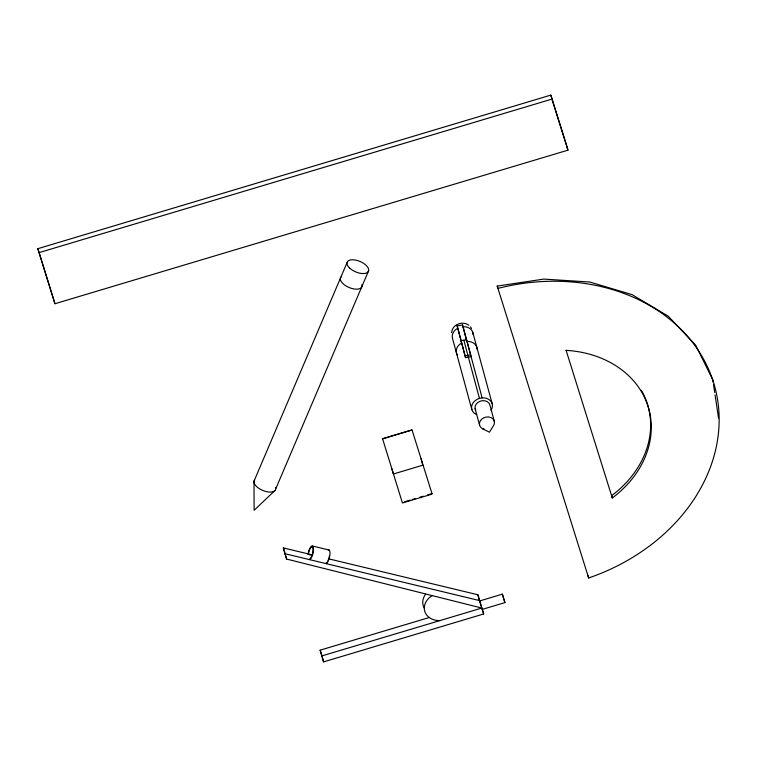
<?xml version="1.0" encoding="UTF-8"?>
<svg xmlns="http://www.w3.org/2000/svg" width="757" height="757" viewBox="0 0 757 757"><rect width="100%" height="100%" fill="white"/><g stroke="black" fill="none" stroke-linecap="round" stroke-linejoin="round"><path stroke-width="1.14" d="M431.982 493.564L431.906 494.17L402.44 502.989L382.55 438.7L412.016 429.872L431.982 493.564L427.62 494.87M451.598 332.597C452.194 324.507 462.65 320.353 468.895 325.321M347.018 262.707L253.992 481.234L254.134 510.284L274.99 490.479M275.633 489.145L368.659 270.618M37.85 248.675L550.841 95.108L566.851 146.167L567.939 150.17L54.949 303.737L37.85 248.675L54.949 303.737M38.938 252.677L551.929 99.101L550.841 95.108M382.351 438.918L411.817 430.099M404.702 501.73L410.152 500.093M412.338 499.44L415.612 498.456M419.984 497.15L423.258 496.176M479.739 600.926L502.364 594.15L504.91 602.6L482.285 609.376L477.875 594.765L329.229 558.959M482.341 609.148L483.657 613.974L323.58 661.892L320.145 650.168L429.437 617.457M321.725 655.969L481.793 608.051L286.6 559.054L283.345 547.907L312.537 554.938M457.171 325.936L462.536 324.942L470.674 354.872L470.93 356.661L465.564 357.654L457.171 325.936L465.564 357.654M465.3 355.866L470.674 354.872M476.655 414.59A10.579 8.62 -15.2 0 1 471.649 406.282A10.579 8.62 -15.2 0 1 479.427 398.4L482.133 397.898A10.579 8.62 -15.2 0 1 490.99 410.294M497.217 286.07L588.653 577.96A186.525 151.854 -15.2 0 0 713.463 382.238A186.525 151.854 -15.2 0 0 497.851 288.417L497.217 286.07L543.772 279.096L589.703 282.011L632.086 294.643L668.176 316.161L695.683 345.201L712.829 379.891L713.17 382.2M312.679 546.062L329.2 550.036M308.279 554.436A6.226 2.016 -76.5 0 1 311.468 547.141A6.226 2.016 -76.5 0 1 312.83 552.156A6.226 2.016 -76.5 0 1 309.556 559.12L309.698 559.669A7.135 2.318 -76.5 0 0 313.303 551.588A7.135 2.318 -76.5 0 0 311.78 545.977A7.135 2.318 -76.5 0 0 308.127 553.878L308.279 554.436L312.688 555.496M284.925 553.698L479.446 600.556L483.657 613.974M482.606 428.765L489.391 432.209L493.11 426.333A7.627 6.207 -15.2 0 0 490.744 417.486A7.627 6.207 -15.2 0 0 480.127 421.166A7.627 6.207 -15.2 0 0 484.348 429.37M504.91 602.6L502.364 594.15M470.476 326.948L471.554 328.415M551.929 99.101L567.939 150.17M566.085 350.264L612.309 497.992A104.106 84.756 -15.2 0 0 648.106 406.528A104.106 84.756 -15.2 0 0 566.018 350.349M320.145 650.168L322.009 656.101M283.345 547.907L286.6 559.054M612.309 497.992L611.675 495.646A104.106 84.756 -15.2 0 0 641.397 390.338M588.009 575.613L588.653 577.96M472.803 332.418L492.145 403.595M494.378 421.526L489.959 405.25A7.627 6.207 -15.2 0 0 480.288 401.163A7.627 6.207 -15.2 0 0 475.68 410.209M462.536 324.942L466.501 340.347M461.439 342.486L461.183 340.697L466.549 339.694L482.133 397.898M463.842 340.205L479.427 398.4M475.103 408.685L479.522 424.961M471.866 409.66L452.525 338.493A10.579 8.62 -15.2 0 1 457.55 328.301M477.875 594.765L479.446 600.556M421.1 458.846L422.822 465.195L393.356 474.014L391.918 468.725M322.264 657.067L323.58 661.892M713.51 384.509L714.722 392.599M715.062 394.908L718.516 418.006M329.352 556.13A6.226 2.016 -76.5 0 1 329.021 557.758M328.803 558.543A6.226 2.016 -76.5 0 1 327.98 560.729M327.024 562.328A6.226 2.016 -76.5 0 1 326.078 563.104L326.229 563.653A7.135 2.318 -76.5 0 0 329.825 555.572A7.135 2.318 -76.5 0 0 328.301 549.961M440.025 620.551A16.815 13.692 -15.2 0 1 424.8 611.467A16.815 13.692 -15.2 0 1 432.2 595.598M424.44 608.306A16.815 13.692 -15.2 0 1 425.585 594.264M457.55 355.27A10.579 8.62 -15.2 0 1 461.562 343.053M466.814 341.483A10.579 8.62 -15.2 0 1 477.137 349.412M462.801 326.731A10.579 8.62 -15.2 0 1 473.125 334.651M275.548 487.546A11.573 5.649 23.1 0 1 263.739 490.839A11.573 5.649 23.1 0 1 254.645 479.91M361.922 284.632A11.573 5.649 23.1 0 1 350.113 287.925A11.573 5.649 23.1 0 1 341.019 276.996M349.431 267.864A11.573 5.649 23.1 0 0 368.006 271.952A11.573 5.649 23.1 0 0 356.074 260.181A11.573 5.649 23.1 0 0 349.431 267.864"/></g></svg>
